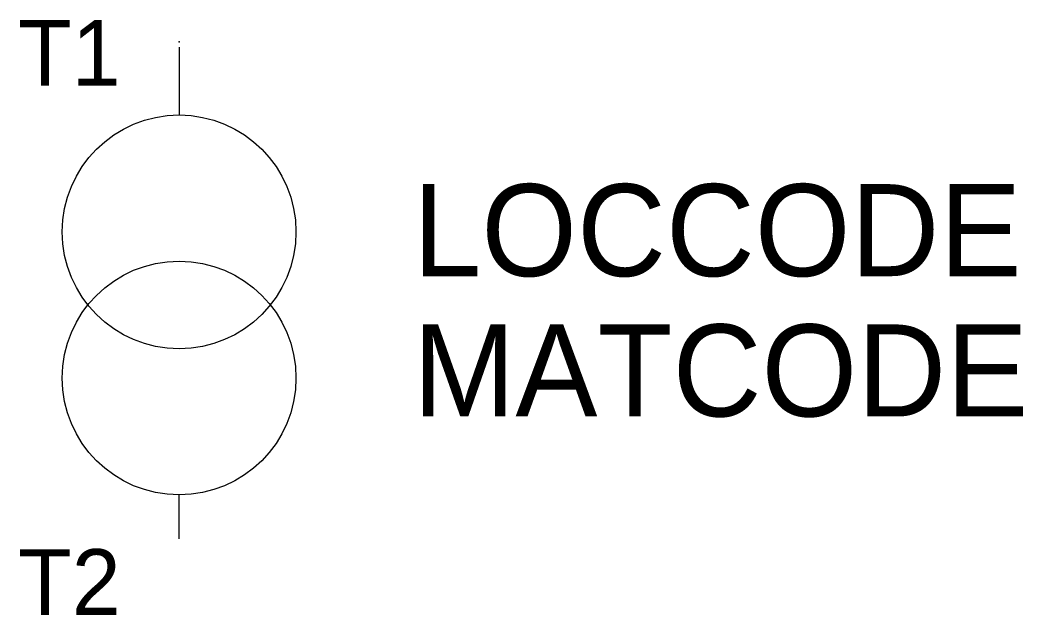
# Model space of a CAD drawing. Extents: x -5.4 to 28.9, y -10.6 to 9.7.
import ezdxf
from ezdxf.enums import TextEntityAlignment as Align

# ---------------------------------------------------------------- set-up
doc = ezdxf.new("R2010")
doc.units = 0
doc.layers.get('0').update_dxf_attribs({"linetype": 'CONTINUOUS'})
doc.layers.add('C', color=6, linetype='CONTINUOUS')
doc.layers.add('T2', color=1, linetype='CONTINUOUS')

msp = doc.modelspace()

# ---------------------------------------------------------------- linework, layer by layer
at = {"color": 0}
for p, q in [((0, 8.822), (0, 6.5)), ((0, -8), (0, -6.5))]:
    msp.add_line(p, q, dxfattribs=at)
at = {"color": 0, "linetype": 'CONTINUOUS'}
for centre in [(0, 2.5), (0, -2.5)]:
    msp.add_circle(centre, 4, dxfattribs=at)
at = {"layer": 'C', "color": 0, "linetype": 'CONTINUOUS'}
msp.add_point((0, 9), dxfattribs=at)

# ---------------------------------------------------------------- texts
at = {"color": 0, "linetype": 'CONTINUOUS'}
for tag, p in [('LOCCODE', (8, 0.985)), ('MATCODE', (8, -3.815))]:
    msp.add_attdef(tag, p, '', height=3.15, dxfattribs=at)
at = {"layer": 'T2', "color": 0, "linetype": 'CONTINUOUS'}
for tag, p in [('T1', (-2, 7.499)), ('T2', (-2, -10.607))]:
    msp.add_attdef(tag, text='', height=2.25, dxfattribs=at).set_placement(p, align=Align.RIGHT)

doc.saveas('drawing.dxf')
